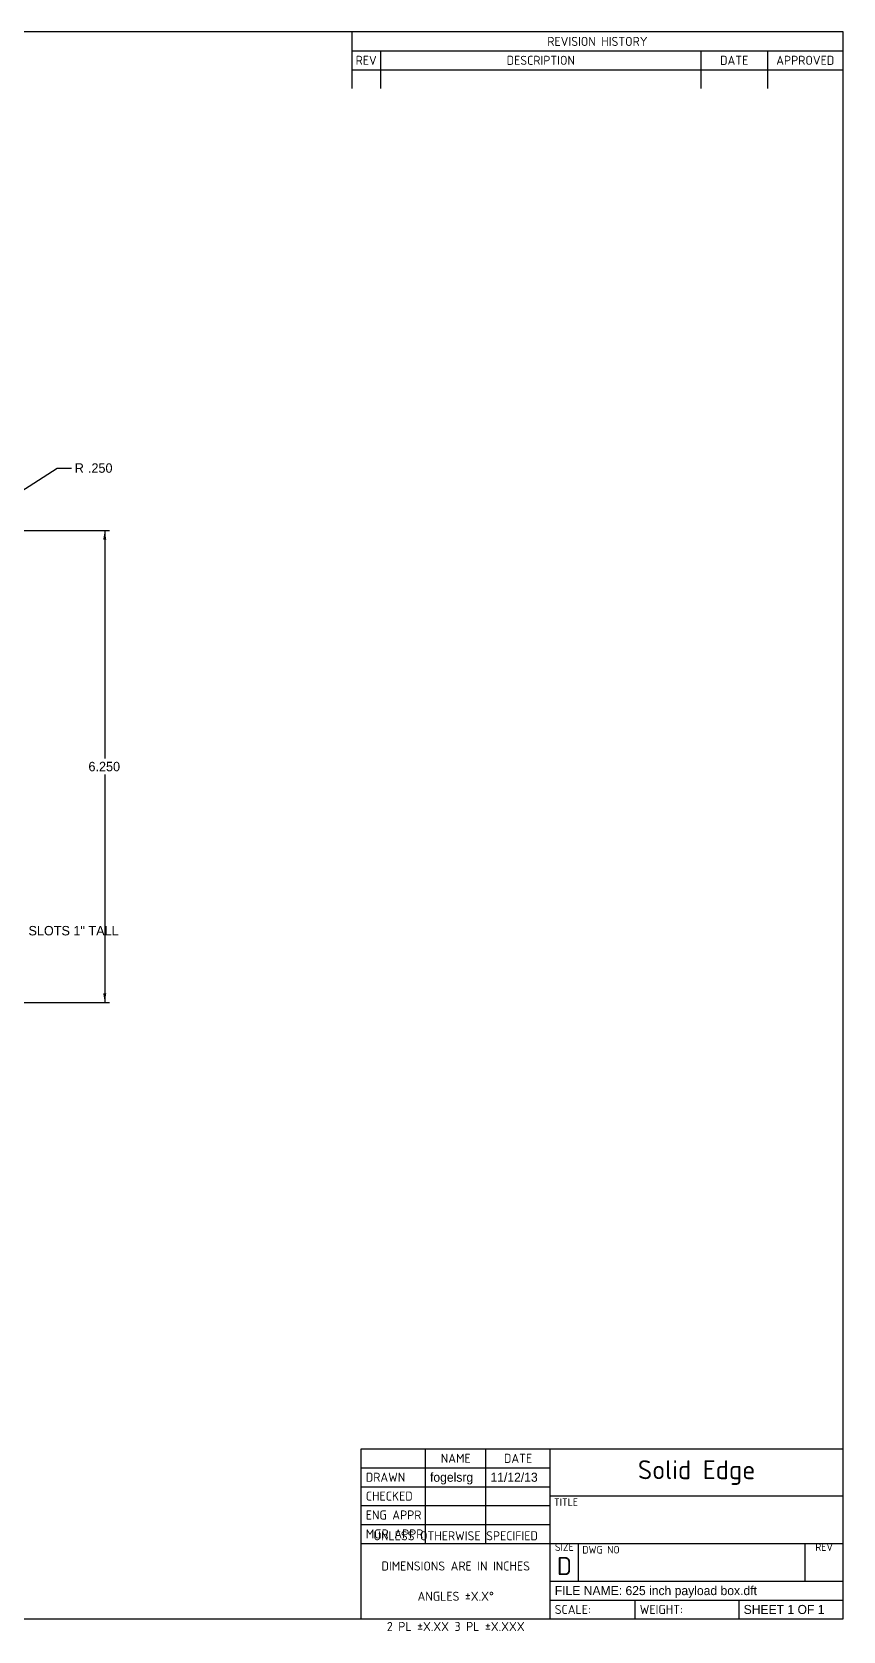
# Model space of a CAD drawing. Header units: inches. Extents: x 1 to 33, y 0.3 to 21.5.
# Drawn here: x 22.27 to 33, y 0.34 to 21.5 of the extents above; entities that cross this region are included whole.
import ezdxf
from ezdxf.enums import TextEntityAlignment as Align

# ---------------------------------------------------------------- set-up
doc = ezdxf.new("R2010")
doc.units = ezdxf.units.IN
doc.header["$MEASUREMENT"] = 0
doc.layers.add('Default', color=7, linetype='Continuous')
doc.styles.add('SEACAD_Solid_Edge_ANSI', font='seans.ttf')
doc.dimstyles.new('ANSI_(inch)', dxfattribs={"dimtxt": 0.125, "dimasz": 0.125, "dimexe": 0.0625, "dimexo": 0.0625, "dimgap": 0.0625, "dimtad": 0, "dimtih": 1, "dimtoh": 1, "dimdec": 3, "dimzin": 4, "dimdsep": 46, "dimtxsty": 'SEACAD_Solid_Edge_ANSI', "dimblk1": '_SE_FILLED', "dimblk2": '_SE_FILLED', "dimsah": 1, "dimcen": 0.0625, "dimadec": 0, "dimazin": 0, "dimtfac": 1, "dimtdec": 3, "dimtofl": 0, "dimtmove": 0, "dimatfit": 3, "dimfxl": 0, "dimtolj": 1, "dimtzin": 4, "dimarcsym": 0})

# ---------------------------------------------------------------- blocks, each defined once
blk = doc.blocks.new('SEANNOT_GROUP')
at = {"layer": 'Default', "linetype": 'Continuous'}
blk.add_hatch(color=7, dxfattribs=at).paths.add_polyline_path([(20.915, 9.918), (20.803, 9.976), (20.89, 9.885)])
at = {"layer": 'Default', "color": 7, "linetype": 'Continuous'}
blk.add_line((20.803, 10.095), (20.803, 9.914), dxfattribs=at)
blk.add_lwpolyline([(21.295, 9.608), (20.803, 9.976)], dxfattribs=at)
at = {"layer": 'Default', "color": 7, "linetype": 'Continuous', "style": 'SEACAD_Solid_Edge_ANSI'}
blk.add_text('ALL VERT. SLOTS 1" TALL', height=0.125, dxfattribs=at).set_placement((21.339, 9.67), align=Align.TOP_LEFT)
blk = doc.blocks.new('DMBLK156')
at = {"layer": 'Default', "linetype": 'Continuous'}
for points in [[(23.251, 14.78), (23.231, 14.905), (23.21, 14.78)], [(23.251, 8.78), (23.21, 8.78), (23.231, 8.655)]]:
    blk.add_hatch(color=7, dxfattribs=at).paths.add_polyline_path(points)
at = {"layer": 'Default', "color": 7, "linetype": 'Continuous'}
for p, q in [((20.989, 14.905), (23.293, 14.905)), ((23.231, 14.905), (23.231, 11.886)), ((23.231, 11.674), (23.231, 8.655)), ((20.989, 8.655), (23.293, 8.655))]:
    blk.add_line(p, q, dxfattribs=at)
at = {"layer": 'Default', "color": 7, "linetype": 'Continuous', "style": 'SEACAD_Solid_Edge_ANSI'}
blk.add_text('6.250', height=0.125, dxfattribs=at).set_placement((23.015, 11.842), align=Align.TOP_LEFT)
blk = doc.blocks.new('_SE_FILLED')
at = {"color": 0}
blk.add_line((0, 0), (-1, 0), dxfattribs=at)
blk.add_solid([(0, 0), (-1, -0.1665), (-1, 0.1665), (0, 0)], dxfattribs=at)
blk = doc.blocks.new('DMBLK202')
at = {"layer": 'Default', "linetype": 'Continuous'}
blk.add_hatch(color=7, dxfattribs=at).paths.add_polyline_path([(21.231, 14.875), (21.137, 14.79), (21.253, 14.84)])
at = {"layer": 'Default', "color": 7, "linetype": 'Continuous'}
for p, q in [((21.137, 14.79), (22.603, 15.73)), ((22.603, 15.73), (22.79, 15.73))]:
    blk.add_line(p, q, dxfattribs=at)
at = {"layer": 'Default', "color": 7, "linetype": 'Continuous', "style": 'SEACAD_Solid_Edge_ANSI'}
for s, p in [('R', (22.834, 15.792)), ('.250', (23.008, 15.792))]:
    blk.add_text(s, height=0.125, dxfattribs=at).set_placement(p, align=Align.TOP_LEFT)
blk = doc.blocks.new('SEANNOT_GROUP1')
at = {"layer": 'Default', "color": 7, "linetype": 'Continuous', "style": 'SEACAD_Solid_Edge_ANSI'}
blk.add_text('fogelsrg', height=0.12, dxfattribs=at).set_placement((27.535, 2.435), align=Align.TOP_LEFT)
blk = doc.blocks.new('SEANNOT_GROUP2')
at = {"layer": 'Default', "color": 7, "linetype": 'Continuous', "style": 'SEACAD_Solid_Edge_ANSI'}
blk.add_text('11/12/13', height=0.12, dxfattribs=at).set_placement((28.335, 2.435), align=Align.TOP_LEFT)
blk = doc.blocks.new('SEANNOT_GROUP3')
at = {"layer": 'Default', "color": 7, "linetype": 'Continuous', "style": 'SEACAD_Solid_Edge_ANSI'}
blk.add_text('FILE NAME: 625 inch payload box.dft', height=0.12, dxfattribs=at).set_placement((29.185, 0.935), align=Align.TOP_LEFT)
blk = doc.blocks.new('SEANNOT_GROUP4')
at = {"layer": 'Default', "color": 7, "linetype": 'Continuous', "style": 'SEACAD_Solid_Edge_ANSI'}
blk.add_text('SHEET 1 OF 1', height=0.12, dxfattribs=at).set_placement((31.685, 0.685), align=Align.TOP_LEFT)

msp = doc.modelspace()

# ---------------------------------------------------------------- linework, layer by layer
at = {"layer": 'Default', "color": 7, "linetype": 'Continuous'}
for p, q in [((33, 21.5), (1, 21.5)), ((26.5, 21.5), (26.5, 20.75)), ((33, 0.5), (33, 21.5)), ((26.5, 21.25), (33, 21.25)), ((26.88, 21.25), (26.88, 20.75)), ((31.12, 21.25), (31.12, 20.75)), ((32, 21.25), (32, 20.75)), ((26.5, 21), (33, 21)), ((26.625, 0.5), (26.625, 2.75)), ((26.625, 2.75), (33, 2.75)), ((27.475, 1.5), (27.475, 2.75)), ((28.275, 1.5), (28.275, 2.75)), ((29.125, 0.5), (29.125, 2.75)), ((26.625, 2.5), (29.125, 2.5)), ((26.625, 2.25), (29.125, 2.25)), ((29.125, 2.13), (33, 2.13)), ((26.625, 2), (29.125, 2)), ((26.625, 1.75), (29.125, 1.75)), ((26.625, 1.5), (33, 1.5)), ((29.5, 1), (29.5, 1.5)), ((32.5, 1), (32.5, 1.5)), ((29.125, 1), (33, 1)), ((29.125, 0.75), (33, 0.75)), ((30.25, 0.5), (30.25, 0.75)), ((31.625, 0.5), (31.625, 0.75)), ((1, 0.5), (33, 0.5))]:
    msp.add_line(p, q, dxfattribs=at)

# ---------------------------------------------------------------- block references
at = {"layer": 'Default'}
for name in ['SEANNOT_GROUP', 'SEANNOT_GROUP1', 'SEANNOT_GROUP2', 'SEANNOT_GROUP3', 'SEANNOT_GROUP4']:
    msp.add_blockref(name, (0, 0), dxfattribs=at)

# ---------------------------------------------------------------- texts
for s, insert, char_height, width, attachment_point in [('{\\fSolid Edge ANSI|b0||i0||c0|p34;\\C7;\\W1.;REVISION HISTORY}', (29.75, 21.375), 0.12, 6.5, 5), ('{\\fSolid Edge ANSI|b0||i0||c0|p34;\\C7;\\W1.;REV}', (26.69, 21.125), 0.12, 0.38, 5), ('{\\fSolid Edge ANSI|b0||i0||c0|p34;\\C7;\\W1.;DESCRIPTION}', (29, 21.125), 0.12, 4.24, 5), ('{\\fSolid Edge ANSI|b0||i0||c0|p34;\\C7;\\W1.;DATE}', (31.56, 21.125), 0.12, 0.88, 5), ('{\\fSolid Edge ANSI|b0||i0||c0|p34;\\C7;\\W1.;APPROVED}', (32.5, 21.125), 0.12, 1, 5), ('{\\fSolid Edge ANSI|b0||i0||c0|p34;\\C7;\\W1.;NAME}', (27.875, 2.625), 0.12, 0.8, 5), ('{\\fSolid Edge ANSI|b0||i0||c0|p34;\\C7;\\W1.;DATE}', (28.7, 2.625), 0.12, 0.85, 5), ('{\\fSolid Edge ANSI|b1||i0||c0|p34;\\C7;\\W1.;Solid Edge}', (31.0625, 2.4363), 0.25, 3.875, 5), ('{\\fSolid Edge ANSI|b0||i0||c0|p34;\\C7;\\W1.;DRAWN}', (26.685, 2.375), 0.12, 0.79, 4), ('{\\fSolid Edge ANSI|b0||i0||c0|p34;\\C7;\\W1.;CHECKED}', (26.685, 2.125), 0.12, 0.79, 4), ('{\\fSolid Edge ANSI|b0||i0||c0|p34;\\C7;\\W1.;ENG APPR}', (26.685, 1.875), 0.12, 0.79, 4), ('{\\fSolid Edge ANSI|b0||i0||c0|p34;\\C7;\\W1.;TITLE}', (29.175, 2.0951), 0.1, 3.825, 1), ('{\\fSolid Edge ANSI|b0||i0||c0|p34;\\C7;\\W1.;MGR APPR}', (26.685, 1.625), 0.12, 0.79, 4), ('{\\fSolid Edge ANSI|b0||i0||c0|p34;\\C7;\\W1.;UNLESS OTHERWISE SPECIFIED^M\\P}{\\fSolid Edge ANSI|b0||i0||c0|p34;\\C7;\\W1.;DIMENSIONS ARE IN INCHES^M\\P}{\\fSolid Edge ANSI|b0||i0||c0|p34;\\C7;\\W1.;ANGLES ±X.X°^M\\P}{\\fSolid Edge ANSI|b0||i0||c0|p34;\\C7;\\W1.;2 PL ±X.XX 3 PL ±X.XXX}', (27.875, 1), 0.12, 2.5, 5), ('{\\fSolid Edge ANSI|b0||i0||c0|p34;\\C7;\\W1.;SIZE}', (29.3125, 1.5), 0.1, 0.375, 2), ('{\\fSolid Edge ANSI|b0||i0||c0|p34;\\C7;\\W1.;REV}', (32.75, 1.5), 0.1, 0.5, 2), ('{\\fSolid Edge ANSI|b1||i0||c0|p34;\\C7;\\W1.;D}', (29.3125, 1.1991), 0.24, 0.375, 5), ('{\\fSolid Edge ANSI|b0||i0||c0|p34;\\C7;\\W1.;DWG NO}', (29.55, 1.4651), 0.1, 2.95, 1), ('{\\fSolid Edge ANSI|b0||i0||c0|p34;\\C7;\\W1.;SCALE:}', (29.185, 0.625), 0.12, 1.065, 4), ('{\\fSolid Edge ANSI|b0||i0||c0|p34;\\C7;\\W1.;WEIGHT:}', (30.31, 0.625), 0.12, 1.315, 4)]:
    msp.add_mtext(s, dxfattribs=dict(at, insert=insert, char_height=char_height, width=width, attachment_point=attachment_point))

# ---------------------------------------------------------------- dimensions: what is measured, and where the dimension line sits
at = {"layer": 'Default', "color": 7, "linetype": 'Continuous'}
dim = msp.add_radius_dim(center=(20.9265, 14.6548), mpoint=(21.137, 14.7897), text='\\A1;<>', dimstyle='ANSI_(inch)', dxfattribs=at)
dim.commit()
dim.dimension.update_dxf_attribs({"geometry": 'DMBLK202', "text_midpoint": (22.7903, 15.7297), "dimtype": 164})
dim = msp.add_linear_dim(base=(23.2306, 14.9048), p1=(20.9265, 14.9048), p2=(20.9265, 8.6548), angle=270, text='\\A1;<>', dimstyle='ANSI_(inch)', dxfattribs=at)
dim.commit()
dim.dimension.update_dxf_attribs({"geometry": 'DMBLK156', "text_midpoint": (23.2306, 11.7798), "dimtype": 161})

doc.saveas('drawing.dxf')
